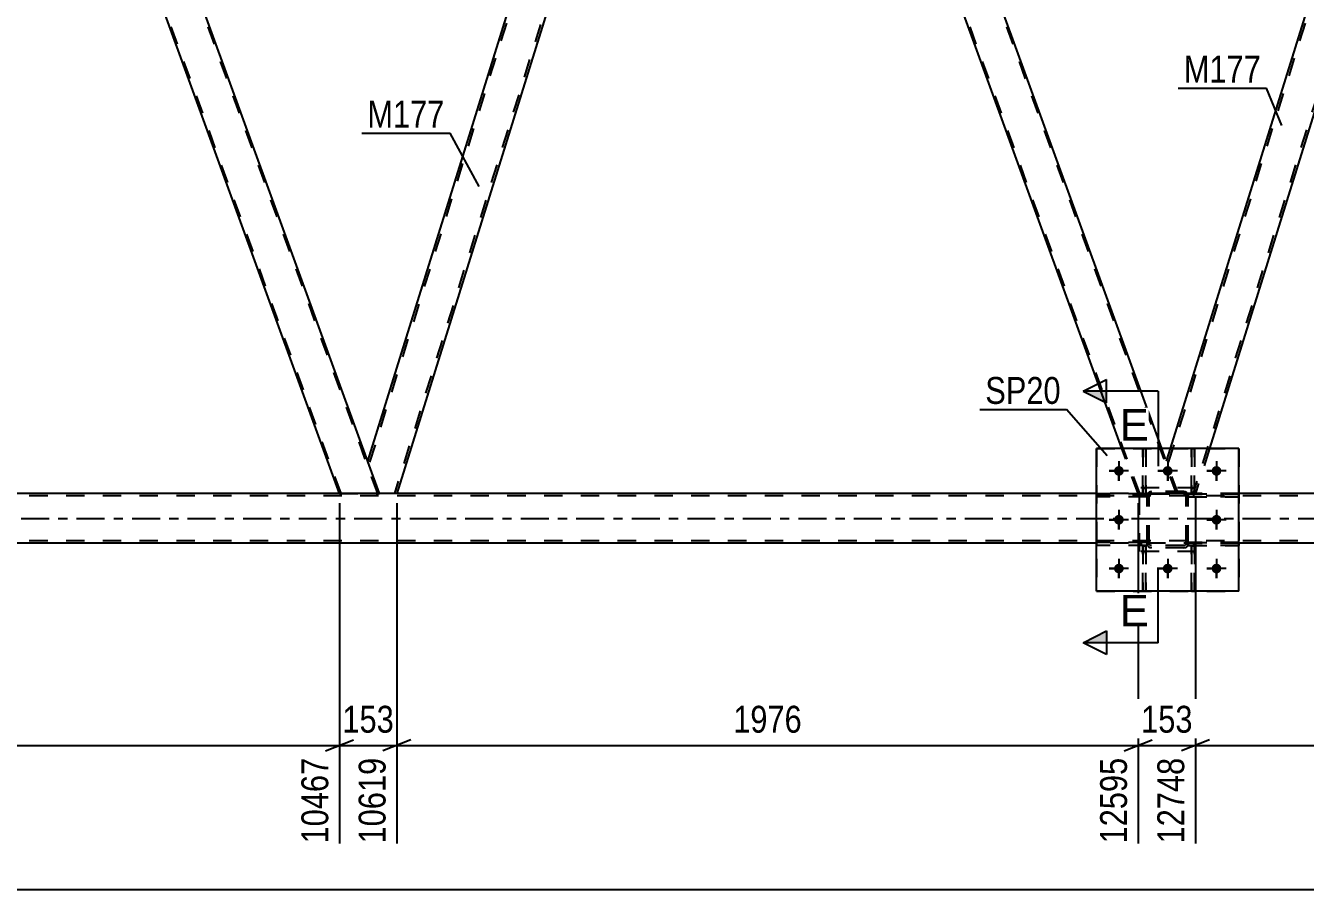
# Model space of a CAD drawing. Header units: millimetres. Extents: x 0 to 1775, y 0 to 560.
# Drawn here: x 1484.5 to 1621, y 261.4 to 353.5 of the extents above; entities that cross this region are included whole.
import ezdxf

# ---------------------------------------------------------------- set-up
doc = ezdxf.new("R2010")
doc.units = ezdxf.units.MM
doc.linetypes.add('DXK_LINE_DOT2', pattern=[3.9198, 1.9599, -1.9599])
doc.linetypes.add('DXK_LINE_DOT3', pattern=[5.9187, 2.979, -0.9799, 0.9799, -0.9799])
doc.styles.add('Arial', font='ARIAL.TTF', dxfattribs={"height": 0.2})
doc.styles.add('Arial Narrow', font='ARIALN.TTF', dxfattribs={"height": 0.2})

# ---------------------------------------------------------------- blocks, each defined once
blk = doc.blocks.new('Part-814185345-3993 - 3551')
at = {"color": 7, "linetype": 'DXK_LINE_DOT2'}
for p, q in [((1604.08, 298.38), (1598.68, 298.38)), ((1598.68, 298.06), (1598.68, 298.38)), ((1604.08, 298.06), (1598.68, 298.06)), ((1603.48, 298.06), (1603.48, 298.38)), ((1604.08, 298.38), (1604.08, 298.06))]:
    blk.add_line(p, q, dxfattribs=at)
blk = doc.blocks.new('Part-814185345-3726 - 3551')
at = {"color": 7, "linetype": 'DXK_LINE_DOT2'}
for p, q in [((1643.09, 424.82), (1606.27, 306.7)), ((1645.56, 420.94), (1608.99, 303.6)), ((1645.7, 420.57), (1645.68, 420.62)), ((1645.7, 420.57), (1645.68, 420.62)), ((1606.55, 308.42), (1606.13, 307.07)), ((1610.74, 308.42), (1609.24, 303.6)), ((1607.4, 303.6), (1606.13, 307.07)), ((1609.24, 303.6), (1607.4, 303.6))]:
    blk.add_line(p, q, dxfattribs=at)
at = {"color": 2, "linetype": 'Continuous'}
for p, q in [((1642.83, 424.82), (1606.55, 308.42)), ((1644.15, 424.82), (1642.83, 424.82)), ((1645.68, 420.62), (1644.15, 424.82)), ((1645.7, 420.57), (1610.74, 308.42))]:
    blk.add_line(p, q, dxfattribs=at)
blk = doc.blocks.new('Part-814185345-3741 - 3551')
at = {"color": 2, "linetype": 'Continuous'}
for p, q in [((1563.27, 424.82), (1559.02, 424.82)), ((1605.64, 308.42), (1563.27, 424.82)), ((1601.39, 308.42), (1560.55, 420.62))]:
    blk.add_line(p, q, dxfattribs=at)
at = {"color": 7, "linetype": 'DXK_LINE_DOT2'}
for p, q in [((1559.02, 424.82), (1560.55, 420.62)), ((1603.31, 303.6), (1559.19, 424.82)), ((1607.23, 303.6), (1563.1, 424.82)), ((1603.14, 303.6), (1601.39, 308.42)), ((1607.4, 303.6), (1605.64, 308.42)), ((1607.4, 303.6), (1603.14, 303.6))]:
    blk.add_line(p, q, dxfattribs=at)
blk = doc.blocks.new('Part-814185345-3742 - 3551')
at = {"color": 7, "linetype": 'DXK_LINE_DOT2'}
for p, q in [((1604.08, 303.58), (1598.68, 303.58)), ((1598.68, 303.58), (1598.68, 303.26)), ((1604.08, 303.26), (1598.68, 303.26)), ((1603.48, 303.26), (1603.48, 303.58)), ((1604.08, 303.26), (1604.08, 303.58))]:
    blk.add_line(p, q, dxfattribs=at)
blk = doc.blocks.new('Part-814185345-3747 - 3551')
at = {"color": 7, "linetype": 'DXK_LINE_DOT2'}
for p, q in [((1608.48, 298.06), (1608.48, 298.38)), ((1608.48, 298.38), (1613.88, 298.38)), ((1613.88, 298.06), (1608.48, 298.06)), ((1609.08, 298.06), (1609.08, 298.38)), ((1613.88, 298.38), (1613.88, 298.06))]:
    blk.add_line(p, q, dxfattribs=at)
blk = doc.blocks.new('Part-814185345-3767 - 3551')
at = {"color": 2, "linetype": 'Continuous'}
for p, q in [((1557.7, 424.82), (1521, 307.07)), ((1559.02, 424.82), (1557.7, 424.82)), ((1560.55, 420.62), (1559.02, 424.82)), ((1560.57, 420.57), (1524.11, 303.6)), ((1522.26, 303.6), (1521.02, 307.02))]:
    blk.add_line(p, q, dxfattribs=at)
at = {"color": 7, "linetype": 'DXK_LINE_DOT2'}
for p, q in [((1557.95, 424.82), (1521.13, 306.7)), ((1560.43, 420.94), (1523.85, 303.6)), ((1560.57, 420.57), (1560.55, 420.62)), ((1560.57, 420.57), (1560.55, 420.62)), ((1521, 307.07), (1521.02, 307.02)), ((1524.11, 303.6), (1522.26, 303.6))]:
    blk.add_line(p, q, dxfattribs=at)
blk = doc.blocks.new('Part-814185345-3782 - 3551')
at = {"color": 7, "linetype": 'DXK_LINE_DOT2'}
for p, q in [((1722.08, 303.36), (1099.34, 303.36)), ((1613.88, 303.6), (1598.68, 303.6)), ((1722.08, 298.56), (1099.34, 298.56)), ((1613.88, 298.32), (1598.68, 298.32))]:
    blk.add_line(p, q, dxfattribs=at)
at = {"color": 2, "linetype": 'Continuous'}
for p, q in [((1598.68, 303.6), (1443.61, 303.6)), ((1722.08, 303.6), (1613.88, 303.6)), ((1598.68, 298.32), (1443.61, 298.32)), ((1722.08, 298.32), (1613.88, 298.32))]:
    blk.add_line(p, q, dxfattribs=at)
at = {"color": 7, "linetype": 'DXK_LINE_DOT3'}
blk.add_line((1099.34, 300.96), (1722.08, 300.96), dxfattribs=at)
blk = doc.blocks.new('Part-814185345-3784 - 3551')
at = {"color": 7, "linetype": 'DXK_LINE_DOT2'}
for p, q in [((1604.08, 303.34), (1604.12, 303.52)), ((1604.12, 303.52), (1604.08, 303.34)), ((1604.08, 298.3), (1604.08, 303.34)), ((1604.32, 303.34), (1604.34, 303.43)), ((1604.32, 298.3), (1604.32, 303.34)), ((1604.34, 303.43), (1604.39, 303.5)), ((1604.38, 303.78), (1604.56, 303.82)), ((1604.56, 303.82), (1604.38, 303.78)), ((1604.39, 303.5), (1604.47, 303.56)), ((1604.47, 303.56), (1604.56, 303.58)), ((1608, 303.82), (1604.56, 303.82)), ((1604.56, 303.58), (1608, 303.58)), ((1608, 303.82), (1608.18, 303.78)), ((1608.18, 303.78), (1608, 303.82)), ((1608, 303.58), (1608.09, 303.56)), ((1608.09, 303.56), (1608.17, 303.5)), ((1608.17, 303.5), (1608.22, 303.43)), ((1608.22, 303.43), (1608.24, 303.34)), ((1608.24, 298.3), (1608.24, 303.34)), ((1608.44, 303.52), (1608.48, 303.34)), ((1608.48, 303.34), (1608.44, 303.52)), ((1608.48, 298.3), (1608.48, 303.34)), ((1604.12, 298.11), (1604.08, 298.3)), ((1604.08, 298.3), (1604.12, 298.11)), ((1604.34, 298.2), (1604.32, 298.3)), ((1604.39, 298.13), (1604.34, 298.2)), ((1604.56, 297.82), (1604.38, 297.85)), ((1604.38, 297.85), (1604.56, 297.82)), ((1604.47, 298.07), (1604.39, 298.13)), ((1604.56, 298.06), (1604.47, 298.07)), ((1608, 298.06), (1604.56, 298.06)), ((1608, 297.82), (1604.56, 297.82)), ((1608.09, 298.07), (1608, 298.06)), ((1608.18, 297.85), (1608, 297.82)), ((1608, 297.82), (1608.18, 297.85)), ((1608.17, 298.13), (1608.09, 298.07)), ((1608.22, 298.2), (1608.17, 298.13)), ((1608.24, 298.3), (1608.22, 298.2)), ((1608.48, 298.3), (1608.44, 298.11)), ((1608.44, 298.11), (1608.48, 298.3))]:
    blk.add_line(p, q, dxfattribs=at)
at = {"color": 7, "linetype": 'DXK_LINE_DOT3'}
blk.add_line((1606.28, 300.82), (1606.28, 300.82), dxfattribs=at)
at = {"color": 7, "linetype": 'DXK_LINE_DOT2'}
for centre, start, end in [((1604.56, 303.34), 112.5, 157.5), ((1604.56, 303.34), 112.5, 157.5), ((1608, 303.34), 22.5, 67.5), ((1608, 303.34), 22.5, 67.5), ((1604.56, 298.3), 202.5, 247.5), ((1604.56, 298.3), 202.5, 247.5), ((1608, 298.3), 292.5, 337.5), ((1608, 298.3), 292.5, 337.5)]:
    blk.add_arc(centre, 0.48, start, end, dxfattribs=at)
blk = doc.blocks.new('Part-814185345-3785 - 3551')
at = {"color": 7, "linetype": 'DXK_LINE_DOT2'}
for p, q in [((1609.28, 304.22), (1603.28, 304.22)), ((1603.28, 297.42), (1603.28, 304.22)), ((1609.28, 297.42), (1609.28, 304.22)), ((1609.28, 297.42), (1603.28, 297.42))]:
    blk.add_line(p, q, dxfattribs=at)
blk = doc.blocks.new('Part-814185345-3786 - 3551')
at = {"color": 7, "linetype": 'DXK_LINE_DOT2'}
for p, q in [((1609.28, 304.22), (1603.28, 304.22)), ((1603.28, 297.42), (1603.28, 304.22)), ((1609.28, 297.42), (1609.28, 304.22)), ((1609.28, 297.42), (1603.28, 297.42))]:
    blk.add_line(p, q, dxfattribs=at)
blk = doc.blocks.new('Part-814185345-3940 - 3551')
at = {"color": 7, "linetype": 'DXK_LINE_DOT2'}
for p, q in [((1604.08, 303.34), (1604.12, 303.52)), ((1604.12, 303.52), (1604.08, 303.34)), ((1604.08, 298.3), (1604.08, 303.34)), ((1604.32, 303.34), (1604.34, 303.43)), ((1604.32, 298.3), (1604.32, 303.34)), ((1604.34, 303.43), (1604.39, 303.5)), ((1604.38, 303.78), (1604.56, 303.82)), ((1604.56, 303.82), (1604.38, 303.78)), ((1604.39, 303.5), (1604.47, 303.56)), ((1604.47, 303.56), (1604.56, 303.58)), ((1608, 303.82), (1604.56, 303.82)), ((1604.56, 303.58), (1608, 303.58)), ((1608, 303.82), (1608.18, 303.78)), ((1608.18, 303.78), (1608, 303.82)), ((1608, 303.58), (1608.09, 303.56)), ((1608.09, 303.56), (1608.17, 303.5)), ((1608.17, 303.5), (1608.22, 303.43)), ((1608.22, 303.43), (1608.24, 303.34)), ((1608.24, 298.3), (1608.24, 303.34)), ((1608.44, 303.52), (1608.48, 303.34)), ((1608.48, 303.34), (1608.44, 303.52)), ((1608.48, 298.3), (1608.48, 303.34)), ((1604.12, 298.11), (1604.08, 298.3)), ((1604.08, 298.3), (1604.12, 298.11)), ((1604.34, 298.2), (1604.32, 298.3)), ((1604.39, 298.13), (1604.34, 298.2)), ((1604.56, 297.82), (1604.38, 297.85)), ((1604.38, 297.85), (1604.56, 297.82)), ((1604.47, 298.07), (1604.39, 298.13)), ((1604.56, 298.06), (1604.47, 298.07)), ((1608, 298.06), (1604.56, 298.06)), ((1608, 297.82), (1604.56, 297.82)), ((1608.09, 298.07), (1608, 298.06)), ((1608.18, 297.85), (1608, 297.82)), ((1608, 297.82), (1608.18, 297.85)), ((1608.17, 298.13), (1608.09, 298.07)), ((1608.22, 298.2), (1608.17, 298.13)), ((1608.24, 298.3), (1608.22, 298.2)), ((1608.48, 298.3), (1608.44, 298.11)), ((1608.44, 298.11), (1608.48, 298.3))]:
    blk.add_line(p, q, dxfattribs=at)
at = {"color": 7, "linetype": 'DXK_LINE_DOT3'}
blk.add_line((1606.28, 300.82), (1606.28, 300.82), dxfattribs=at)
at = {"color": 7, "linetype": 'DXK_LINE_DOT2'}
for centre, start, end in [((1604.56, 303.34), 112.5, 157.5), ((1604.56, 303.34), 112.5, 157.5), ((1608, 303.34), 22.5, 67.5), ((1608, 303.34), 22.5, 67.5), ((1604.56, 298.3), 202.5, 247.5), ((1604.56, 298.3), 202.5, 247.5), ((1608, 298.3), 292.5, 337.5), ((1608, 298.3), 292.5, 337.5)]:
    blk.add_arc(centre, 0.48, start, end, dxfattribs=at)
blk = doc.blocks.new('Part-814185345-3826 - 3551')
at = {"color": 2, "linetype": 'Continuous'}
for p, q in [((1478.14, 424.82), (1473.88, 424.82)), ((1521.02, 307.02), (1478.14, 424.82)), ((1518, 303.6), (1475.41, 420.62))]:
    blk.add_line(p, q, dxfattribs=at)
at = {"color": 7, "linetype": 'DXK_LINE_DOT2'}
for p, q in [((1473.88, 424.82), (1475.41, 420.62)), ((1518.17, 303.6), (1474.05, 424.82)), ((1522.09, 303.6), (1477.97, 424.82)), ((1522.26, 303.6), (1521.02, 307.02)), ((1518, 303.6), (1522.26, 303.6))]:
    blk.add_line(p, q, dxfattribs=at)
blk = doc.blocks.new('Part-814185345-3832 - 3551')
at = {"color": 7, "linetype": 'DXK_LINE_DOT2'}
for p, q in [((1604.08, 298.38), (1598.68, 298.38)), ((1598.68, 298.38), (1598.68, 298.06)), ((1604.08, 298.06), (1598.68, 298.06)), ((1603.48, 298.06), (1603.48, 298.38)), ((1604.08, 298.06), (1604.08, 298.38))]:
    blk.add_line(p, q, dxfattribs=at)
blk = doc.blocks.new('Part-814185345-3846 - 3551')
at = {"color": 7, "linetype": 'DXK_LINE_DOT2'}
for p, q in [((1603.63, 293.22), (1603.63, 298.05)), ((1603.63, 298.05), (1603.95, 298.05)), ((1603.63, 297.45), (1603.95, 297.45)), ((1603.95, 298.05), (1603.95, 293.22)), ((1603.95, 293.22), (1603.63, 293.22))]:
    blk.add_line(p, q, dxfattribs=at)
blk = doc.blocks.new('Part-814185345-3849 - 3551')
at = {"color": 7, "linetype": 'DXK_LINE_DOT2'}
for p, q in [((1608.83, 293.22), (1608.83, 298.05)), ((1608.83, 298.05), (1609.15, 298.05)), ((1608.83, 297.45), (1609.15, 297.45)), ((1609.15, 298.05), (1609.15, 293.22)), ((1609.15, 293.22), (1608.83, 293.22))]:
    blk.add_line(p, q, dxfattribs=at)
blk = doc.blocks.new('Part-814185345-3852 - 3551')
at = {"color": 7, "linetype": 'DXK_LINE_DOT2'}
for p, q in [((1603.63, 303.57), (1603.63, 308.42)), ((1603.63, 308.42), (1603.95, 308.42)), ((1603.95, 308.42), (1603.95, 303.57)), ((1603.63, 304.17), (1603.95, 304.17)), ((1603.95, 303.57), (1603.63, 303.57))]:
    blk.add_line(p, q, dxfattribs=at)
blk = doc.blocks.new('Part-814185345-3855 - 3551')
at = {"color": 7, "linetype": 'DXK_LINE_DOT2'}
for p, q in [((1608.83, 303.57), (1608.83, 308.42)), ((1608.83, 308.42), (1609.15, 308.42)), ((1609.15, 308.42), (1609.15, 303.57)), ((1608.83, 304.17), (1609.15, 304.17)), ((1609.15, 303.57), (1608.83, 303.57))]:
    blk.add_line(p, q, dxfattribs=at)
blk = doc.blocks.new('Part-814185345-3908 - 3551')
at = {"color": 7, "linetype": 'DXK_LINE_DOT2'}
for p, q in [((1603.95, 298.05), (1603.63, 298.05)), ((1603.63, 298.05), (1603.63, 293.22)), ((1603.63, 297.45), (1603.95, 297.45)), ((1603.95, 293.22), (1603.95, 298.05)), ((1603.63, 293.22), (1603.95, 293.22))]:
    blk.add_line(p, q, dxfattribs=at)
blk = doc.blocks.new('Bolt-814185345-3926 - 3551')
at = {"color": 1, "linetype": 'Continuous'}
for p, q in [((1601.08, 307.06), (1601.08, 306.36)), ((1606.28, 307.06), (1606.28, 306.36)), ((1611.48, 307.06), (1611.48, 306.36)), ((1600.04, 306.02), (1600.73, 306.02)), ((1601.08, 304.98), (1601.08, 305.67)), ((1602.12, 306.02), (1601.43, 306.02)), ((1605.24, 306.02), (1605.93, 306.02)), ((1606.28, 304.98), (1606.28, 305.67)), ((1607.32, 306.02), (1606.63, 306.02)), ((1610.44, 306.02), (1611.13, 306.02)), ((1611.48, 304.98), (1611.48, 305.67)), ((1612.52, 306.02), (1611.83, 306.02)), ((1601.08, 301.86), (1601.08, 301.16)), ((1611.48, 301.86), (1611.48, 301.16)), ((1600.04, 300.82), (1600.73, 300.82)), ((1601.08, 299.78), (1601.08, 300.47)), ((1602.12, 300.82), (1601.43, 300.82)), ((1610.44, 300.82), (1611.13, 300.82)), ((1611.48, 299.78), (1611.48, 300.47)), ((1612.52, 300.82), (1611.83, 300.82)), ((1601.08, 296.66), (1601.08, 295.96)), ((1606.28, 296.66), (1606.28, 295.96)), ((1611.48, 296.66), (1611.48, 295.96)), ((1600.04, 295.62), (1600.73, 295.62)), ((1601.08, 294.58), (1601.08, 295.27)), ((1602.12, 295.62), (1601.43, 295.62)), ((1605.24, 295.62), (1605.93, 295.62)), ((1606.28, 294.58), (1606.28, 295.27)), ((1607.32, 295.62), (1606.63, 295.62)), ((1610.44, 295.62), (1611.13, 295.62)), ((1611.48, 294.58), (1611.48, 295.27)), ((1612.52, 295.62), (1611.83, 295.62))]:
    blk.add_line(p, q, dxfattribs=at)
blk = doc.blocks.new('Bolt-814185345-3927 - 3551')
at = {"linetype": 'Continuous'}
for points in [[(1601.6, 306.02, -1), (1600.56, 306.02, -1)], [(1606.8, 306.02, -1), (1605.76, 306.02, -1)], [(1612, 306.02, -1), (1610.96, 306.02, -1)], [(1601.6, 300.82, -1), (1600.56, 300.82, -1)], [(1612, 300.82, -1), (1610.96, 300.82, -1)], [(1601.6, 295.62, -1), (1600.56, 295.62, -1)], [(1606.8, 295.62, -1), (1605.76, 295.62, -1)], [(1612, 295.62, -1), (1610.96, 295.62, -1)]]:
    blk.add_hatch(color=1, dxfattribs=at).paths.add_polyline_path(points)
at = {"color": 1, "linetype": 'Continuous'}
for p, q in [((1601.08, 307.06), (1601.08, 304.98)), ((1606.28, 307.06), (1606.28, 304.98)), ((1611.48, 307.06), (1611.48, 304.98)), ((1602.12, 306.02), (1600.04, 306.02)), ((1607.32, 306.02), (1605.24, 306.02)), ((1612.52, 306.02), (1610.44, 306.02)), ((1601.08, 301.86), (1601.08, 299.78)), ((1611.48, 301.86), (1611.48, 299.78)), ((1602.12, 300.82), (1600.04, 300.82)), ((1612.52, 300.82), (1610.44, 300.82)), ((1601.08, 296.66), (1601.08, 294.58)), ((1606.28, 296.66), (1606.28, 294.58)), ((1611.48, 296.66), (1611.48, 294.58)), ((1602.12, 295.62), (1600.04, 295.62)), ((1607.32, 295.62), (1605.24, 295.62)), ((1612.52, 295.62), (1610.44, 295.62))]:
    blk.add_line(p, q, dxfattribs=at)
blk = doc.blocks.new('Part-814185345-3978 - 3551')
at = {"color": 7, "linetype": 'DXK_LINE_DOT2'}
for p, q in [((1598.68, 308.42), (1613.88, 308.42)), ((1598.68, 308.42), (1598.68, 293.22)), ((1613.88, 308.42), (1613.88, 293.22)), ((1598.68, 293.22), (1613.88, 293.22))]:
    blk.add_line(p, q, dxfattribs=at)
blk = doc.blocks.new('Part-814185345-3983 - 3551')
at = {"color": 2, "linetype": 'Continuous'}
for p, q in [((1613.88, 308.42), (1598.68, 308.42)), ((1598.68, 293.22), (1598.68, 308.42)), ((1613.88, 293.22), (1613.88, 308.42)), ((1613.88, 293.22), (1598.68, 293.22))]:
    blk.add_line(p, q, dxfattribs=at)
blk = doc.blocks.new('Part-814185345-3984 - 3551')
at = {"color": 7, "linetype": 'DXK_LINE_DOT2'}
for p, q in [((1608.48, 303.26), (1608.48, 303.58)), ((1608.48, 303.58), (1613.88, 303.58)), ((1613.88, 303.26), (1608.48, 303.26)), ((1609.08, 303.26), (1609.08, 303.58)), ((1613.88, 303.58), (1613.88, 303.26))]:
    blk.add_line(p, q, dxfattribs=at)
blk = doc.blocks.new('Part-814185345-3988 - 3551')
at = {"color": 7, "linetype": 'DXK_LINE_DOT2'}
for p, q in [((1613.88, 303.58), (1608.48, 303.58)), ((1608.48, 303.58), (1608.48, 303.26)), ((1608.48, 303.26), (1613.88, 303.26)), ((1609.08, 303.26), (1609.08, 303.58)), ((1613.88, 303.26), (1613.88, 303.58))]:
    blk.add_line(p, q, dxfattribs=at)
blk = doc.blocks.new('Part-814185345-3989 - 3551')
at = {"color": 7, "linetype": 'DXK_LINE_DOT2'}
for p, q in [((1613.88, 298.38), (1608.48, 298.38)), ((1608.48, 298.38), (1608.48, 298.06)), ((1608.48, 298.06), (1613.88, 298.06)), ((1609.08, 298.06), (1609.08, 298.38)), ((1613.88, 298.06), (1613.88, 298.38))]:
    blk.add_line(p, q, dxfattribs=at)
blk = doc.blocks.new('Part-814185345-3992 - 3551')
at = {"color": 7, "linetype": 'DXK_LINE_DOT2'}
for p, q in [((1604.08, 303.58), (1598.68, 303.58)), ((1598.68, 303.26), (1598.68, 303.58)), ((1604.08, 303.26), (1598.68, 303.26)), ((1603.48, 303.26), (1603.48, 303.58)), ((1604.08, 303.58), (1604.08, 303.26))]:
    blk.add_line(p, q, dxfattribs=at)
blk = doc.blocks.new('Part-814185345-3996 - 3551')
at = {"color": 2, "linetype": 'Continuous'}
blk.add_line((1609.15, 308.42), (1608.83, 308.42), dxfattribs=at)
at = {"color": 7, "linetype": 'DXK_LINE_DOT2'}
for p, q in [((1608.83, 308.42), (1608.83, 303.57)), ((1609.15, 303.57), (1609.15, 308.42)), ((1608.83, 304.17), (1609.15, 304.17)), ((1608.83, 303.57), (1609.15, 303.57))]:
    blk.add_line(p, q, dxfattribs=at)
blk = doc.blocks.new('Part-814185345-3999 - 3551')
at = {"color": 2, "linetype": 'Continuous'}
blk.add_line((1603.95, 308.42), (1603.63, 308.42), dxfattribs=at)
at = {"color": 7, "linetype": 'DXK_LINE_DOT2'}
for p, q in [((1603.63, 308.42), (1603.63, 303.57)), ((1603.95, 303.57), (1603.95, 308.42)), ((1603.63, 304.17), (1603.95, 304.17)), ((1603.63, 303.57), (1603.95, 303.57))]:
    blk.add_line(p, q, dxfattribs=at)
blk = doc.blocks.new('Part-814185345-4002 - 3551')
at = {"color": 7, "linetype": 'DXK_LINE_DOT2'}
for p, q in [((1609.15, 298.05), (1608.83, 298.05)), ((1608.83, 298.05), (1608.83, 293.22)), ((1608.83, 297.45), (1609.15, 297.45)), ((1609.15, 293.22), (1609.15, 298.05)), ((1608.83, 293.22), (1609.15, 293.22))]:
    blk.add_line(p, q, dxfattribs=at)
blk = doc.blocks.new('StraightDimension-814185345-4315 - 3551')
at = {"color": 7, "linetype": 'Continuous'}
for p, q in [((1518, 302.6), (1518, 266.34)), ((1524.11, 302.6), (1524.11, 266.34)), ((1516.5, 276.19), (1519.5, 277.39)), ((1525.61, 277.39), (1522.61, 276.19)), ((1518, 276.79), (1524.11, 276.79))]:
    blk.add_line(p, q, dxfattribs=at)
at = {"color": 0}
blk.add_wipeout([(1524.4, 277.54), (1524.4, 281.74), (1517.71, 281.74), (1517.71, 277.54)], dxfattribs=at)
at = {"color": 0, "linetype": 'Continuous'}
blk.add_wipeout([(1523.51, 276.09), (1519.31, 276.09), (1519.31, 265.74), (1523.51, 265.74)], dxfattribs=at)
at = {"color": 3, "style": 'Arial Narrow'}
blk.add_text('153', height=2.863, dxfattribs=at).set_placement((1518.31, 278.14))
at = {"color": 3, "linetype": 'Continuous', "style": 'Arial Narrow'}
blk.add_text('10619', height=2.863, rotation=90.0002, dxfattribs=at).set_placement((1522.91, 266.34))
blk = doc.blocks.new('StraightDimension-814185345-4454 - 3551')
at = {"color": 7, "linetype": 'Continuous'}
blk.add_line((1053.12, 261.45), (1740.3, 261.45), dxfattribs=at)
blk = doc.blocks.new('StraightDimension-814185345-4296 - 3551')
at = {"color": 7, "linetype": 'Continuous'}
for p, q in [((1524.11, 302.6), (1524.11, 266.34)), ((1603.14, 302.6), (1603.14, 266.34)), ((1525.61, 277.39), (1522.61, 276.19)), ((1601.64, 276.19), (1604.64, 277.39)), ((1524.11, 276.79), (1603.14, 276.79))]:
    blk.add_line(p, q, dxfattribs=at)
at = {"color": 0}
blk.add_wipeout([(1567.88, 277.54), (1567.88, 281.74), (1559.37, 281.74), (1559.37, 277.54)], dxfattribs=at)
at = {"color": 3, "style": 'Arial Narrow'}
blk.add_text('1976', height=2.863, dxfattribs=at).set_placement((1559.97, 278.14))
at = {"color": 0, "linetype": 'Continuous'}
blk.add_wipeout([(1602.54, 276.09), (1598.34, 276.09), (1598.34, 265.74), (1602.54, 265.74)], dxfattribs=at)
at = {"color": 3, "linetype": 'Continuous', "style": 'Arial Narrow'}
blk.add_text('12595', height=2.863, rotation=90.0002, dxfattribs=at).set_placement((1601.94, 266.34))
blk = doc.blocks.new('StraightDimension-814185345-4258 - 3551')
at = {"color": 7, "linetype": 'Continuous'}
for p, q in [((1609.24, 302.6), (1609.24, 266.34)), ((1688.27, 302.6), (1688.27, 266.34)), ((1610.74, 277.39), (1607.74, 276.19)), ((1686.77, 276.19), (1689.77, 277.39)), ((1609.24, 276.79), (1688.27, 276.79))]:
    blk.add_line(p, q, dxfattribs=at)
at = {"color": 0}
blk.add_wipeout([(1653.01, 277.54), (1653.01, 281.74), (1644.5, 281.74), (1644.5, 277.54)], dxfattribs=at)
at = {"color": 3, "style": 'Arial Narrow'}
blk.add_text('1976', height=2.863, dxfattribs=at).set_placement((1645.1, 278.14))
at = {"color": 0, "linetype": 'Continuous'}
blk.add_wipeout([(1687.67, 276.09), (1683.47, 276.09), (1683.47, 265.74), (1687.67, 265.74)], dxfattribs=at)
at = {"color": 3, "linetype": 'Continuous', "style": 'Arial Narrow'}
blk.add_text('14723', height=2.863, rotation=90.0002, dxfattribs=at).set_placement((1687.07, 266.34))
blk = doc.blocks.new('StraightDimension-814185345-4277 - 3551')
at = {"color": 7, "linetype": 'Continuous'}
for p, q in [((1603.14, 302.6), (1603.14, 266.34)), ((1609.24, 302.6), (1609.24, 266.34)), ((1601.64, 276.19), (1604.64, 277.39)), ((1610.74, 277.39), (1607.74, 276.19)), ((1603.14, 276.79), (1609.24, 276.79))]:
    blk.add_line(p, q, dxfattribs=at)
at = {"color": 0}
blk.add_wipeout([(1609.53, 277.54), (1609.53, 281.74), (1602.85, 281.74), (1602.85, 277.54)], dxfattribs=at)
at = {"color": 0, "linetype": 'Continuous'}
blk.add_wipeout([(1608.64, 276.09), (1604.44, 276.09), (1604.44, 265.74), (1608.64, 265.74)], dxfattribs=at)
at = {"color": 3, "style": 'Arial Narrow'}
blk.add_text('153', height=2.863, dxfattribs=at).set_placement((1603.45, 278.14))
at = {"color": 3, "linetype": 'Continuous', "style": 'Arial Narrow'}
blk.add_text('12748', height=2.863, rotation=90.0002, dxfattribs=at).set_placement((1608.04, 266.34))
blk = doc.blocks.new('StraightDimension-814185345-4334 - 3551')
at = {"color": 7, "linetype": 'Continuous'}
for p, q in [((1438.97, 302.6), (1438.97, 268.17)), ((1518, 302.6), (1518, 266.34)), ((1440.47, 277.39), (1437.47, 276.19)), ((1516.5, 276.19), (1519.5, 277.39)), ((1438.97, 276.79), (1518, 276.79))]:
    blk.add_line(p, q, dxfattribs=at)
at = {"color": 0}
blk.add_wipeout([(1482.74, 277.54), (1482.74, 281.74), (1474.23, 281.74), (1474.23, 277.54)], dxfattribs=at)
at = {"color": 3, "style": 'Arial Narrow'}
blk.add_text('1976', height=2.863, dxfattribs=at).set_placement((1474.83, 278.14))
at = {"color": 0, "linetype": 'Continuous'}
blk.add_wipeout([(1517.4, 276.09), (1513.2, 276.09), (1513.2, 265.74), (1517.4, 265.74)], dxfattribs=at)
at = {"color": 3, "linetype": 'Continuous', "style": 'Arial Narrow'}
blk.add_text('10467', height=2.863, rotation=90.0002, dxfattribs=at).set_placement((1516.8, 266.34))
blk = doc.blocks.new('Mark-814185345-3979 - 3551')
at = {"color": 0}
blk.add_wipeout([(1594.88, 313.16), (1594.88, 316.16), (1586.84, 316.16), (1586.84, 313.16)], dxfattribs=at)
blk.add_wipeout([(1594.88, 313.16), (1594.88, 316.16), (1586.84, 316.16), (1586.84, 313.16)], dxfattribs=at)
at = {"color": 30, "linetype": 'Continuous'}
for p in [(1586.24, 312.56), (1599.83, 307.62)]:
    blk.add_line(p, (1595.48, 312.56), dxfattribs=at)
at = {"color": 3, "style": 'Arial Narrow'}
blk.add_text('SP20', height=2.863, dxfattribs=at).set_placement((1586.84, 313.16))
blk = doc.blocks.new('Mark-814185345-3722 - 3551')
at = {"color": 0}
blk.add_wipeout([(1616.22, 347.39), (1616.22, 350.39), (1608, 350.39), (1608, 347.39)], dxfattribs=at)
blk.add_wipeout([(1616.22, 347.39), (1616.22, 350.39), (1608, 350.39), (1608, 347.39)], dxfattribs=at)
at = {"color": 30, "linetype": 'Continuous'}
for p in [(1607.4, 346.79), (1618.44, 342.82)]:
    blk.add_line(p, (1616.82, 346.79), dxfattribs=at)
at = {"color": 3, "style": 'Arial Narrow'}
blk.add_text('M177', height=2.863, dxfattribs=at).set_placement((1608, 347.39))
blk = doc.blocks.new('Mark-814185345-3763 - 3551')
at = {"color": 0}
blk.add_wipeout([(1529.19, 342.59), (1529.19, 345.59), (1520.97, 345.59), (1520.97, 342.59)], dxfattribs=at)
blk.add_wipeout([(1529.19, 342.59), (1529.19, 345.59), (1520.97, 345.59), (1520.97, 342.59)], dxfattribs=at)
at = {"color": 30, "linetype": 'Continuous'}
for p in [(1520.37, 341.99), (1532.87, 336.32)]:
    blk.add_line(p, (1529.79, 341.99), dxfattribs=at)
at = {"color": 3, "style": 'Arial Narrow'}
blk.add_text('M177', height=2.863, dxfattribs=at).set_placement((1520.97, 342.59))
blk = doc.blocks.new('SectionMark-814185345-4989 - 3551')
at = {"linetype": 'Continuous'}
for points in [[(1599.77, 314.51), (1599.77, 313.26), (1597.27, 314.51)], [(1599.77, 288.97), (1599.77, 287.72), (1597.27, 287.72)]]:
    blk.add_hatch(color=6, dxfattribs=at).paths.add_polyline_path(points)
at = {"color": 6, "linetype": 'Continuous'}
for p, q in [((1597.27, 314.51), (1599.77, 315.76)), ((1599.77, 313.26), (1599.77, 315.76)), ((1605.27, 314.51), (1597.27, 314.51)), ((1597.27, 314.51), (1599.77, 313.26)), ((1605.27, 314.51), (1605.27, 306.51)), ((1605.27, 287.72), (1605.27, 295.72)), ((1597.27, 287.72), (1599.77, 288.97)), ((1599.77, 288.97), (1599.77, 286.47)), ((1605.27, 287.72), (1597.27, 287.72)), ((1599.77, 286.47), (1597.27, 287.72))]:
    blk.add_line(p, q, dxfattribs=at)
at = {"color": 0, "linetype": 'Continuous'}
for points in [[(1604.27, 309.26), (1604.27, 312.76), (1601.16, 312.76), (1601.16, 309.26)], [(1604.27, 289.47), (1604.27, 292.97), (1601.16, 292.97), (1601.16, 289.47)]]:
    blk.add_wipeout(points, dxfattribs=at)
at = {"color": 3, "linetype": 'Continuous', "style": 'Arial'}
for p in [(1601.16, 309.26), (1601.16, 289.47)]:
    blk.add_text('E', height=3.34, dxfattribs=at).set_placement(p)

msp = doc.modelspace()

# ---------------------------------------------------------------- block references
for name in ['Part-814185345-3826 - 3551', 'Part-814185345-3767 - 3551', 'Part-814185345-3741 - 3551', 'Part-814185345-3726 - 3551', 'Part-814185345-3978 - 3551', 'Part-814185345-3983 - 3551', 'Part-814185345-3852 - 3551', 'Part-814185345-3999 - 3551', 'Part-814185345-3855 - 3551', 'Part-814185345-3996 - 3551', 'Bolt-814185345-3926 - 3551', 'Bolt-814185345-3927 - 3551', 'Part-814185345-3782 - 3551', 'Part-814185345-3742 - 3551', 'Part-814185345-3992 - 3551', 'Part-814185345-3785 - 3551', 'Part-814185345-3786 - 3551', 'Part-814185345-3784 - 3551', 'Part-814185345-3940 - 3551', 'Part-814185345-3984 - 3551', 'Part-814185345-3988 - 3551', 'Part-814185345-3993 - 3551', 'Part-814185345-3832 - 3551', 'Part-814185345-3846 - 3551', 'Part-814185345-3908 - 3551', 'Part-814185345-3747 - 3551', 'Part-814185345-3989 - 3551', 'Part-814185345-3849 - 3551', 'Part-814185345-4002 - 3551']:
    msp.add_blockref(name, (0, 0))

# ---------------------------------------------------------------- next in the draw order: block references
msp.add_blockref('StraightDimension-814185345-4315 - 3551', (0, 0))

# ---------------------------------------------------------------- next in the draw order: block references
msp.add_blockref('StraightDimension-814185345-4454 - 3551', (0, 0))

# ---------------------------------------------------------------- next in the draw order: block references
for name in ['Mark-814185345-3722 - 3551', 'Mark-814185345-3763 - 3551', 'Mark-814185345-3979 - 3551', 'StraightDimension-814185345-4334 - 3551', 'StraightDimension-814185345-4296 - 3551', 'StraightDimension-814185345-4258 - 3551']:
    msp.add_blockref(name, (0, 0))

# ---------------------------------------------------------------- next in the draw order: block references
msp.add_blockref('StraightDimension-814185345-4277 - 3551', (0, 0))

# ---------------------------------------------------------------- next in the draw order: block references
msp.add_blockref('SectionMark-814185345-4989 - 3551', (0, 0))

doc.saveas('drawing.dxf')
